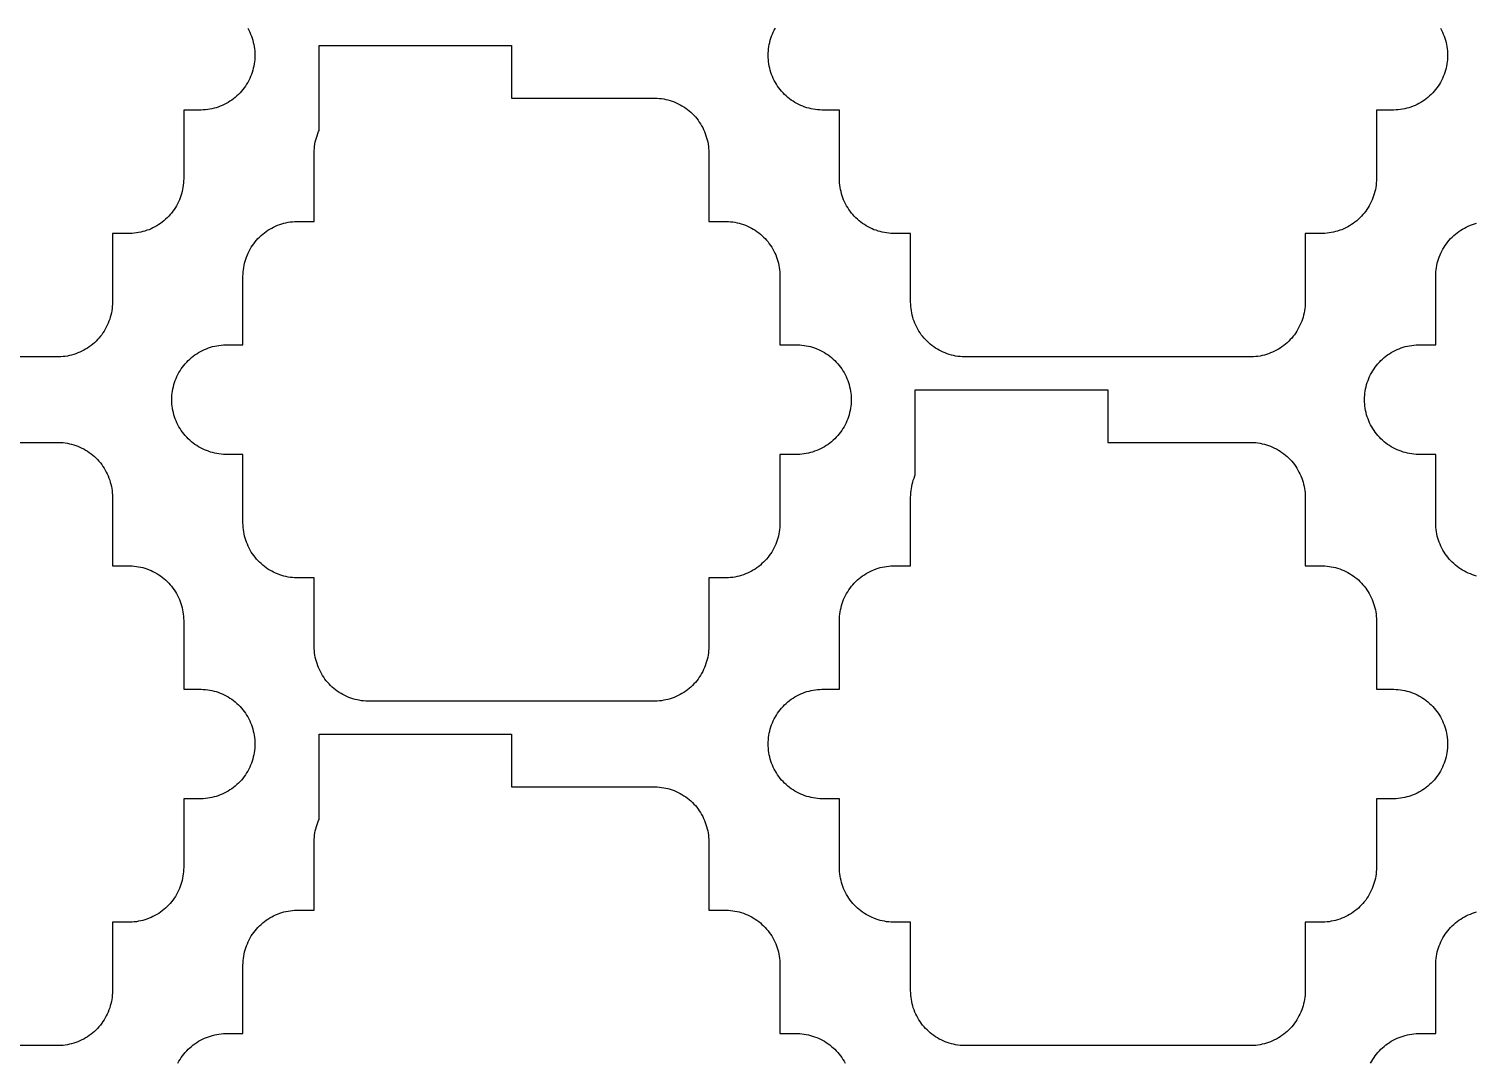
# Model space of a CAD drawing. Extents: x -49 to 54, y -38 to 38.
# Drawn here: x -23.45 to -10.25, y -10.76 to -1.33 of the extents above; entities that cross this region are included whole.
import ezdxf

# ---------------------------------------------------------------- set-up
doc = ezdxf.new("R2010")
doc.units = 0
doc.layers.add('CONDUCTIVE_LAYER_BACK_LAYER', color=2, linetype='CONTINUOUS')

msp = doc.modelspace()

# ---------------------------------------------------------------- linework, layer by layer
at = {"layer": 'CONDUCTIVE_LAYER_BACK_LAYER'}
for points in [[(-21.454, -1.324), (-21.444, -1.341), (-21.435, -1.359), (-21.427, -1.377), (-21.42, -1.396), (-21.413, -1.415), (-21.408, -1.434), (-21.403, -1.453), (-21.398, -1.472), (-21.395, -1.492), (-21.392, -1.511), (-21.39, -1.531), (-21.389, -1.551), (-21.388, -1.571), (-21.389, -1.591), (-21.39, -1.611), (-21.392, -1.63), (-21.395, -1.65), (-21.398, -1.67), (-21.403, -1.689), (-21.408, -1.708), (-21.413, -1.727), (-21.42, -1.746), (-21.427, -1.765), (-21.435, -1.783), (-21.444, -1.801), (-21.454, -1.818), (-21.464, -1.835), (-21.475, -1.852), (-21.486, -1.868), (-21.498, -1.884), (-21.511, -1.899), (-21.524, -1.914), (-21.538, -1.928), (-21.553, -1.942), (-21.568, -1.955), (-21.583, -1.967), (-21.599, -1.979), (-21.616, -1.99), (-21.633, -2.001), (-21.65, -2.01), (-21.668, -2.02), (-21.686, -2.028), (-21.704, -2.036), (-21.723, -2.043), (-21.741, -2.049), (-21.761, -2.054), (-21.78, -2.059), (-21.799, -2.063), (-21.819, -2.066), (-21.839, -2.068), (-21.859, -2.07), (-21.878, -2.071), (-22.038, -2.071), (-22.038, -2.697), (-22.039, -2.717), (-22.04, -2.736), (-22.042, -2.756), (-22.045, -2.776), (-22.048, -2.796), (-22.053, -2.815), (-22.058, -2.834), (-22.063, -2.853), (-22.07, -2.872), (-22.077, -2.89), (-22.085, -2.909), (-22.094, -2.926), (-22.104, -2.944), (-22.114, -2.961), (-22.125, -2.978), (-22.136, -2.994), (-22.148, -3.01), (-22.161, -3.025), (-22.174, -3.04), (-22.188, -3.054), (-22.203, -3.067), (-22.218, -3.08), (-22.233, -3.093), (-22.249, -3.105), (-22.266, -3.116), (-22.283, -3.126), (-22.3, -3.136), (-22.318, -3.145), (-22.336, -3.154), (-22.354, -3.162), (-22.373, -3.168), (-22.391, -3.175), (-22.411, -3.18), (-22.43, -3.185), (-22.449, -3.189), (-22.469, -3.192), (-22.489, -3.194), (-22.509, -3.196), (-22.528, -3.197), (-22.688, -3.197), (-22.688, -3.823), (-22.689, -3.842), (-22.69, -3.862), (-22.692, -3.882), (-22.695, -3.902), (-22.698, -3.921), (-22.703, -3.941), (-22.708, -3.96), (-22.713, -3.979), (-22.72, -3.998), (-22.727, -4.016), (-22.735, -4.034), (-22.744, -4.052), (-22.754, -4.07), (-22.764, -4.087), (-22.775, -4.103), (-22.786, -4.12), (-22.798, -4.135), (-22.811, -4.151), (-22.824, -4.165), (-22.838, -4.18), (-22.853, -4.193), (-22.868, -4.206), (-22.883, -4.219), (-22.899, -4.231), (-22.916, -4.242), (-22.933, -4.252), (-22.95, -4.262), (-22.968, -4.271), (-22.986, -4.28), (-23.004, -4.287), (-23.023, -4.294), (-23.041, -4.301), (-23.061, -4.306), (-23.08, -4.311), (-23.099, -4.315), (-23.119, -4.318), (-23.139, -4.32), (-23.159, -4.322), (-23.178, -4.322), (-25.798, -4.322)], [(-10.57, -1.324), (-10.561, -1.341), (-10.552, -1.359), (-10.544, -1.377), (-10.536, -1.396), (-10.53, -1.415), (-10.524, -1.434), (-10.519, -1.453), (-10.514, -1.472), (-10.511, -1.492), (-10.508, -1.511), (-10.506, -1.531), (-10.505, -1.551), (-10.505, -1.571), (-10.505, -1.591), (-10.506, -1.611), (-10.508, -1.63), (-10.511, -1.65), (-10.514, -1.67), (-10.519, -1.689), (-10.524, -1.708), (-10.53, -1.727), (-10.536, -1.746), (-10.544, -1.765), (-10.552, -1.783), (-10.561, -1.801), (-10.57, -1.818), (-10.58, -1.835), (-10.591, -1.852), (-10.602, -1.868), (-10.615, -1.884), (-10.627, -1.899), (-10.641, -1.914), (-10.655, -1.928), (-10.669, -1.942), (-10.684, -1.955), (-10.7, -1.967), (-10.716, -1.979), (-10.732, -1.99), (-10.749, -2.001), (-10.766, -2.01), (-10.784, -2.02), (-10.802, -2.028), (-10.82, -2.036), (-10.839, -2.043), (-10.858, -2.049), (-10.877, -2.054), (-10.896, -2.059), (-10.916, -2.063), (-10.935, -2.066), (-10.955, -2.068), (-10.975, -2.07), (-10.995, -2.071), (-11.155, -2.071), (-11.155, -2.697), (-11.155, -2.717), (-11.156, -2.736), (-11.158, -2.756), (-11.161, -2.776), (-11.164, -2.796), (-11.169, -2.815), (-11.174, -2.834), (-11.18, -2.853), (-11.186, -2.872), (-11.194, -2.89), (-11.202, -2.909), (-11.211, -2.926), (-11.22, -2.944), (-11.23, -2.961), (-11.241, -2.978), (-11.252, -2.994), (-11.265, -3.01), (-11.277, -3.025), (-11.291, -3.04), (-11.305, -3.054), (-11.319, -3.067), (-11.334, -3.08), (-11.35, -3.093), (-11.366, -3.105), (-11.382, -3.116), (-11.399, -3.126), (-11.416, -3.136), (-11.434, -3.145), (-11.452, -3.154), (-11.47, -3.162), (-11.489, -3.168), (-11.508, -3.175), (-11.527, -3.18), (-11.546, -3.185), (-11.566, -3.189), (-11.585, -3.192), (-11.605, -3.194), (-11.625, -3.196), (-11.645, -3.197), (-11.805, -3.197), (-11.805, -3.823), (-11.805, -3.842), (-11.806, -3.862), (-11.808, -3.882), (-11.811, -3.902), (-11.814, -3.921), (-11.819, -3.941), (-11.824, -3.96), (-11.83, -3.979), (-11.836, -3.998), (-11.844, -4.016), (-11.852, -4.034), (-11.861, -4.052), (-11.87, -4.07), (-11.88, -4.087), (-11.891, -4.103), (-11.902, -4.12), (-11.915, -4.135), (-11.927, -4.151), (-11.941, -4.165), (-11.955, -4.18), (-11.969, -4.193), (-11.984, -4.206), (-12, -4.219), (-12.016, -4.231), (-12.032, -4.242), (-12.049, -4.252), (-12.066, -4.262), (-12.084, -4.271), (-12.102, -4.28), (-12.12, -4.287), (-12.139, -4.294), (-12.158, -4.301), (-12.177, -4.306), (-12.196, -4.311), (-12.216, -4.315), (-12.235, -4.318), (-12.255, -4.32), (-12.275, -4.322), (-12.295, -4.322), (-14.915, -4.322), (-14.934, -4.322), (-14.954, -4.32), (-14.974, -4.318), (-14.994, -4.315), (-15.013, -4.311), (-15.032, -4.306), (-15.052, -4.301), (-15.07, -4.294), (-15.089, -4.287), (-15.107, -4.28), (-15.125, -4.271), (-15.143, -4.262), (-15.16, -4.252), (-15.177, -4.242), (-15.194, -4.231), (-15.21, -4.219), (-15.225, -4.206), (-15.24, -4.193), (-15.255, -4.18), (-15.269, -4.165), (-15.282, -4.151), (-15.295, -4.135), (-15.307, -4.12), (-15.318, -4.103), (-15.329, -4.087), (-15.339, -4.07), (-15.349, -4.052), (-15.358, -4.034), (-15.366, -4.016), (-15.373, -3.998), (-15.38, -3.979), (-15.385, -3.96), (-15.39, -3.941), (-15.395, -3.921), (-15.398, -3.902), (-15.401, -3.882), (-15.403, -3.862), (-15.404, -3.842), (-15.405, -3.823), (-15.405, -3.197), (-15.565, -3.197), (-15.584, -3.196), (-15.604, -3.194), (-15.624, -3.192), (-15.644, -3.189), (-15.663, -3.185), (-15.682, -3.18), (-15.702, -3.175), (-15.72, -3.168), (-15.739, -3.162), (-15.757, -3.154), (-15.775, -3.145), (-15.793, -3.136), (-15.81, -3.126), (-15.827, -3.116), (-15.844, -3.105), (-15.86, -3.093), (-15.875, -3.08), (-15.89, -3.067), (-15.905, -3.054), (-15.919, -3.04), (-15.932, -3.025), (-15.945, -3.01), (-15.957, -2.994), (-15.968, -2.978), (-15.979, -2.961), (-15.989, -2.944), (-15.999, -2.926), (-16.008, -2.909), (-16.016, -2.89), (-16.023, -2.872), (-16.03, -2.853), (-16.035, -2.834), (-16.04, -2.815), (-16.045, -2.796), (-16.048, -2.776), (-16.051, -2.756), (-16.053, -2.736), (-16.054, -2.717), (-16.055, -2.697), (-16.055, -2.071), (-16.215, -2.071), (-16.234, -2.07), (-16.254, -2.068), (-16.274, -2.066), (-16.294, -2.063), (-16.313, -2.059), (-16.332, -2.054), (-16.352, -2.049), (-16.37, -2.043), (-16.389, -2.036), (-16.407, -2.028), (-16.425, -2.02), (-16.443, -2.01), (-16.46, -2.001), (-16.477, -1.99), (-16.494, -1.979), (-16.51, -1.967), (-16.525, -1.955), (-16.54, -1.942), (-16.555, -1.928), (-16.569, -1.914), (-16.582, -1.899), (-16.595, -1.884), (-16.607, -1.868), (-16.618, -1.852), (-16.629, -1.835), (-16.639, -1.818), (-16.649, -1.801), (-16.658, -1.783), (-16.666, -1.765), (-16.673, -1.746), (-16.68, -1.727), (-16.685, -1.708), (-16.69, -1.689), (-16.695, -1.67), (-16.698, -1.65), (-16.701, -1.63), (-16.703, -1.611), (-16.704, -1.591), (-16.705, -1.571), (-16.704, -1.551), (-16.703, -1.531), (-16.701, -1.511), (-16.698, -1.492), (-16.695, -1.472), (-16.69, -1.453), (-16.685, -1.434), (-16.68, -1.415), (-16.673, -1.396), (-16.666, -1.377), (-16.658, -1.359), (-16.649, -1.341), (-16.639, -1.324)], [(-10.241, -6.322), (-10.26, -6.317), (-10.279, -6.31), (-10.297, -6.303), (-10.316, -6.296), (-10.334, -6.287), (-10.351, -6.278), (-10.369, -6.268), (-10.385, -6.258), (-10.402, -6.247), (-10.418, -6.235), (-10.433, -6.222), (-10.448, -6.209), (-10.463, -6.196), (-10.477, -6.181), (-10.49, -6.167), (-10.503, -6.151), (-10.515, -6.136), (-10.526, -6.119), (-10.537, -6.103), (-10.547, -6.086), (-10.557, -6.068), (-10.566, -6.05), (-10.574, -6.032), (-10.581, -6.014), (-10.588, -5.995), (-10.594, -5.976), (-10.599, -5.957), (-10.603, -5.937), (-10.606, -5.918), (-10.609, -5.898), (-10.611, -5.878), (-10.612, -5.858), (-10.613, -5.839), (-10.613, -5.213), (-10.773, -5.213), (-10.793, -5.212), (-10.812, -5.21), (-10.832, -5.208), (-10.852, -5.205), (-10.871, -5.201), (-10.891, -5.196), (-10.91, -5.191), (-10.929, -5.184), (-10.947, -5.178), (-10.966, -5.17), (-10.984, -5.161), (-11.001, -5.152), (-11.019, -5.142), (-11.035, -5.132), (-11.052, -5.121), (-11.068, -5.109), (-11.083, -5.097), (-11.098, -5.083), (-11.113, -5.07), (-11.127, -5.056), (-11.14, -5.041), (-11.153, -5.026), (-11.165, -5.01), (-11.176, -4.994), (-11.187, -4.977), (-11.197, -4.96), (-11.207, -4.942), (-11.216, -4.925), (-11.224, -4.906), (-11.231, -4.888), (-11.238, -4.869), (-11.244, -4.85), (-11.249, -4.831), (-11.253, -4.812), (-11.256, -4.792), (-11.259, -4.772), (-11.261, -4.753), (-11.262, -4.733), (-11.263, -4.713), (-11.262, -4.693), (-11.261, -4.673), (-11.259, -4.653), (-11.256, -4.634), (-11.253, -4.614), (-11.249, -4.595), (-11.244, -4.575), (-11.238, -4.556), (-11.231, -4.538), (-11.224, -4.519), (-11.216, -4.501), (-11.207, -4.483), (-11.197, -4.466), (-11.187, -4.449), (-11.176, -4.432), (-11.165, -4.416), (-11.153, -4.4), (-11.14, -4.385), (-11.127, -4.37), (-11.113, -4.356), (-11.098, -4.342), (-11.083, -4.329), (-11.068, -4.317), (-11.052, -4.305), (-11.035, -4.294), (-11.019, -4.283), (-11.001, -4.273), (-10.984, -4.264), (-10.966, -4.256), (-10.947, -4.248), (-10.929, -4.241), (-10.91, -4.235), (-10.891, -4.229), (-10.871, -4.225), (-10.852, -4.221), (-10.832, -4.218), (-10.812, -4.215), (-10.793, -4.214), (-10.773, -4.213), (-10.613, -4.213), (-10.613, -3.587), (-10.612, -3.567), (-10.611, -3.547), (-10.609, -3.527), (-10.606, -3.508), (-10.603, -3.488), (-10.599, -3.469), (-10.594, -3.45), (-10.588, -3.431), (-10.581, -3.412), (-10.574, -3.393), (-10.566, -3.375), (-10.557, -3.357), (-10.547, -3.34), (-10.537, -3.323), (-10.526, -3.306), (-10.515, -3.29), (-10.503, -3.274), (-10.49, -3.259), (-10.477, -3.244), (-10.463, -3.23), (-10.448, -3.216), (-10.433, -3.203), (-10.418, -3.191), (-10.402, -3.179), (-10.385, -3.168), (-10.369, -3.157), (-10.351, -3.147), (-10.334, -3.138), (-10.316, -3.13), (-10.297, -3.122), (-10.279, -3.115), (-10.26, -3.109), (-10.241, -3.104)], [(-24.488, -5.103), (-23.178, -5.103), (-23.159, -5.104), (-23.139, -5.105), (-23.119, -5.108), (-23.099, -5.111), (-23.08, -5.115), (-23.061, -5.12), (-23.041, -5.125), (-23.023, -5.131), (-23.004, -5.138), (-22.986, -5.146), (-22.968, -5.154), (-22.95, -5.163), (-22.933, -5.173), (-22.916, -5.184), (-22.899, -5.195), (-22.883, -5.207), (-22.868, -5.219), (-22.853, -5.232), (-22.838, -5.246), (-22.824, -5.26), (-22.811, -5.275), (-22.798, -5.29), (-22.786, -5.306), (-22.775, -5.322), (-22.764, -5.339), (-22.754, -5.356), (-22.744, -5.373), (-22.735, -5.391), (-22.727, -5.409), (-22.72, -5.428), (-22.713, -5.447), (-22.708, -5.466), (-22.703, -5.485), (-22.698, -5.504), (-22.695, -5.524), (-22.692, -5.543), (-22.69, -5.563), (-22.689, -5.583), (-22.688, -5.603), (-22.688, -6.229), (-22.528, -6.229), (-22.509, -6.23), (-22.489, -6.231), (-22.469, -6.234), (-22.449, -6.237), (-22.43, -6.241), (-22.411, -6.245), (-22.391, -6.251), (-22.373, -6.257), (-22.354, -6.264), (-22.336, -6.272), (-22.318, -6.28), (-22.3, -6.289), (-22.283, -6.299), (-22.266, -6.31), (-22.249, -6.321), (-22.233, -6.333), (-22.218, -6.345), (-22.203, -6.358), (-22.188, -6.372), (-22.174, -6.386), (-22.161, -6.401), (-22.148, -6.416), (-22.136, -6.432), (-22.125, -6.448), (-22.114, -6.465), (-22.104, -6.482), (-22.094, -6.499), (-22.085, -6.517), (-22.077, -6.535), (-22.07, -6.554), (-22.063, -6.572), (-22.058, -6.591), (-22.053, -6.611), (-22.048, -6.63), (-22.045, -6.65), (-22.042, -6.669), (-22.04, -6.689), (-22.039, -6.709), (-22.038, -6.729), (-22.038, -7.355), (-21.878, -7.355), (-21.859, -7.356), (-21.839, -7.357), (-21.819, -7.359), (-21.799, -7.363), (-21.78, -7.367), (-21.761, -7.371), (-21.741, -7.377), (-21.723, -7.383), (-21.704, -7.39), (-21.686, -7.398), (-21.668, -7.406), (-21.65, -7.415), (-21.633, -7.425), (-21.616, -7.435), (-21.599, -7.447), (-21.583, -7.458), (-21.568, -7.471), (-21.553, -7.484), (-21.538, -7.498), (-21.524, -7.512), (-21.511, -7.527), (-21.498, -7.542), (-21.486, -7.558), (-21.475, -7.574), (-21.464, -7.59), (-21.454, -7.608), (-21.444, -7.625), (-21.435, -7.643), (-21.427, -7.661), (-21.42, -7.679), (-21.413, -7.698), (-21.408, -7.717), (-21.403, -7.736), (-21.398, -7.756), (-21.395, -7.775), (-21.392, -7.795), (-21.39, -7.815), (-21.389, -7.835), (-21.388, -7.855), (-21.389, -7.875), (-21.39, -7.894), (-21.392, -7.914), (-21.395, -7.934), (-21.398, -7.953), (-21.403, -7.973), (-21.408, -7.992), (-21.413, -8.011), (-21.42, -8.03), (-21.427, -8.048), (-21.435, -8.066), (-21.444, -8.084), (-21.454, -8.102), (-21.464, -8.119), (-21.475, -8.136), (-21.486, -8.152), (-21.498, -8.168), (-21.511, -8.183), (-21.524, -8.197), (-21.538, -8.212), (-21.553, -8.225), (-21.568, -8.238), (-21.583, -8.251), (-21.599, -8.263), (-21.616, -8.274), (-21.633, -8.284), (-21.65, -8.294), (-21.668, -8.303), (-21.686, -8.312), (-21.704, -8.319), (-21.723, -8.326), (-21.741, -8.333), (-21.761, -8.338), (-21.78, -8.343), (-21.799, -8.347), (-21.819, -8.35), (-21.839, -8.352), (-21.859, -8.354), (-21.878, -8.355), (-22.038, -8.355), (-22.038, -8.98), (-22.039, -9), (-22.04, -9.02), (-22.042, -9.04), (-22.045, -9.06), (-22.048, -9.079), (-22.053, -9.099), (-22.058, -9.118), (-22.063, -9.137), (-22.07, -9.156), (-22.077, -9.174), (-22.085, -9.192), (-22.094, -9.21), (-22.104, -9.228), (-22.114, -9.245), (-22.125, -9.261), (-22.136, -9.278), (-22.148, -9.293), (-22.161, -9.309), (-22.174, -9.323), (-22.188, -9.338), (-22.203, -9.351), (-22.218, -9.364), (-22.233, -9.377), (-22.249, -9.388), (-22.266, -9.4), (-22.283, -9.41), (-22.3, -9.42), (-22.318, -9.429), (-22.336, -9.438), (-22.354, -9.445), (-22.373, -9.452), (-22.391, -9.458), (-22.411, -9.464), (-22.43, -9.469), (-22.449, -9.472), (-22.469, -9.476), (-22.489, -9.478), (-22.509, -9.48), (-22.528, -9.48), (-22.688, -9.48), (-22.688, -10.106), (-22.689, -10.126), (-22.69, -10.146), (-22.692, -10.166), (-22.695, -10.186), (-22.698, -10.205), (-22.703, -10.224), (-22.708, -10.244), (-22.713, -10.263), (-22.72, -10.281), (-22.727, -10.3), (-22.735, -10.318), (-22.744, -10.336), (-22.754, -10.353), (-22.764, -10.371), (-22.775, -10.387), (-22.786, -10.403), (-22.798, -10.419), (-22.811, -10.434), (-22.824, -10.449), (-22.838, -10.463), (-22.853, -10.477), (-22.868, -10.49), (-22.883, -10.502), (-22.899, -10.514), (-22.916, -10.525), (-22.933, -10.536), (-22.95, -10.546), (-22.968, -10.555), (-22.986, -10.563), (-23.004, -10.571), (-23.023, -10.578), (-23.041, -10.584), (-23.061, -10.59), (-23.08, -10.594), (-23.099, -10.598), (-23.119, -10.601), (-23.139, -10.604), (-23.159, -10.605), (-23.178, -10.606), (-25.798, -10.606)], [(-22.091, -10.767), (-22.081, -10.749), (-22.071, -10.732), (-22.06, -10.716), (-22.049, -10.699), (-22.037, -10.684), (-22.024, -10.668), (-22.01, -10.654), (-21.997, -10.639), (-21.982, -10.626), (-21.967, -10.613), (-21.952, -10.6), (-21.936, -10.589), (-21.919, -10.577), (-21.902, -10.567), (-21.885, -10.557), (-21.867, -10.548), (-21.849, -10.539), (-21.831, -10.532), (-21.812, -10.525), (-21.793, -10.519), (-21.774, -10.513), (-21.755, -10.508), (-21.736, -10.504), (-21.716, -10.501), (-21.696, -10.499), (-21.676, -10.497), (-21.656, -10.497), (-21.497, -10.497), (-21.497, -9.871), (-21.496, -9.851), (-21.495, -9.831), (-21.493, -9.811), (-21.49, -9.791), (-21.487, -9.772), (-21.482, -9.752), (-21.477, -9.733), (-21.471, -9.714), (-21.465, -9.696), (-21.457, -9.677), (-21.449, -9.659), (-21.441, -9.641), (-21.431, -9.624), (-21.421, -9.606), (-21.41, -9.59), (-21.399, -9.574), (-21.387, -9.558), (-21.374, -9.543), (-21.36, -9.528), (-21.347, -9.514), (-21.332, -9.5), (-21.317, -9.487), (-21.302, -9.474), (-21.286, -9.463), (-21.269, -9.452), (-21.252, -9.441), (-21.235, -9.431), (-21.217, -9.422), (-21.199, -9.414), (-21.181, -9.406), (-21.162, -9.399), (-21.143, -9.393), (-21.124, -9.387), (-21.105, -9.383), (-21.086, -9.379), (-21.066, -9.376), (-21.046, -9.373), (-21.026, -9.372), (-21.006, -9.371), (-20.847, -9.371), (-20.847, -8.745), (-20.846, -8.725), (-20.845, -8.705), (-20.843, -8.685), (-20.84, -8.666), (-20.837, -8.646), (-20.832, -8.627), (-20.827, -8.607), (-20.821, -8.588), (-20.815, -8.57), (-20.807, -8.551), (-20.803, -8.542), (-20.803, -7.765), (-19.047, -7.765), (-19.047, -8.245), (-17.737, -8.245), (-17.717, -8.246), (-17.697, -8.247), (-17.677, -8.25), (-17.658, -8.253), (-17.638, -8.257), (-17.619, -8.261), (-17.6, -8.267), (-17.581, -8.273), (-17.562, -8.28), (-17.544, -8.288), (-17.526, -8.296), (-17.508, -8.305), (-17.491, -8.315), (-17.474, -8.326), (-17.457, -8.337), (-17.441, -8.349), (-17.426, -8.361), (-17.411, -8.374), (-17.396, -8.388), (-17.383, -8.402), (-17.369, -8.417), (-17.356, -8.432), (-17.344, -8.448), (-17.333, -8.464), (-17.322, -8.481), (-17.312, -8.498), (-17.302, -8.515), (-17.294, -8.533), (-17.286, -8.551), (-17.278, -8.57), (-17.272, -8.588), (-17.266, -8.607), (-17.261, -8.627), (-17.256, -8.646), (-17.253, -8.666), (-17.25, -8.685), (-17.248, -8.705), (-17.247, -8.725), (-17.247, -8.745), (-17.247, -9.371), (-17.087, -9.371), (-17.067, -9.372), (-17.047, -9.373), (-17.027, -9.376), (-17.008, -9.379), (-16.988, -9.383), (-16.969, -9.387), (-16.95, -9.393), (-16.931, -9.399), (-16.912, -9.406), (-16.894, -9.414), (-16.876, -9.422), (-16.858, -9.431), (-16.841, -9.441), (-16.824, -9.452), (-16.807, -9.463), (-16.791, -9.474), (-16.776, -9.487), (-16.761, -9.5), (-16.746, -9.514), (-16.733, -9.528), (-16.719, -9.543), (-16.706, -9.558), (-16.694, -9.574), (-16.683, -9.59), (-16.672, -9.606), (-16.662, -9.624), (-16.652, -9.641), (-16.644, -9.659), (-16.636, -9.677), (-16.628, -9.696), (-16.622, -9.714), (-16.616, -9.733), (-16.611, -9.752), (-16.606, -9.772), (-16.603, -9.791), (-16.6, -9.811), (-16.598, -9.831), (-16.597, -9.851), (-16.597, -9.871), (-16.597, -10.497), (-16.437, -10.497), (-16.417, -10.497), (-16.397, -10.499), (-16.377, -10.501), (-16.358, -10.504), (-16.338, -10.508), (-16.319, -10.513), (-16.3, -10.519), (-16.281, -10.525), (-16.262, -10.532), (-16.244, -10.539), (-16.226, -10.548), (-16.208, -10.557), (-16.191, -10.567), (-16.174, -10.577), (-16.157, -10.589), (-16.141, -10.6), (-16.126, -10.613), (-16.111, -10.626), (-16.096, -10.639), (-16.083, -10.654), (-16.069, -10.668), (-16.056, -10.684), (-16.044, -10.699), (-16.033, -10.716), (-16.022, -10.732), (-16.012, -10.749), (-16.002, -10.767)], [(-11.207, -10.767), (-11.197, -10.749), (-11.187, -10.732), (-11.176, -10.716), (-11.165, -10.699), (-11.153, -10.684), (-11.14, -10.668), (-11.127, -10.654), (-11.113, -10.639), (-11.098, -10.626), (-11.083, -10.613), (-11.068, -10.6), (-11.052, -10.589), (-11.035, -10.577), (-11.019, -10.567), (-11.001, -10.557), (-10.984, -10.548), (-10.966, -10.539), (-10.947, -10.532), (-10.929, -10.525), (-10.91, -10.519), (-10.891, -10.513), (-10.871, -10.508), (-10.852, -10.504), (-10.832, -10.501), (-10.812, -10.499), (-10.793, -10.497), (-10.773, -10.497), (-10.613, -10.497), (-10.613, -9.871), (-10.612, -9.851), (-10.611, -9.831), (-10.609, -9.811), (-10.606, -9.791), (-10.603, -9.772), (-10.599, -9.752), (-10.594, -9.733), (-10.588, -9.714), (-10.581, -9.696), (-10.574, -9.677), (-10.566, -9.659), (-10.557, -9.641), (-10.547, -9.624), (-10.537, -9.606), (-10.526, -9.59), (-10.515, -9.574), (-10.503, -9.558), (-10.49, -9.543), (-10.477, -9.528), (-10.463, -9.514), (-10.448, -9.5), (-10.433, -9.487), (-10.418, -9.474), (-10.402, -9.463), (-10.385, -9.452), (-10.369, -9.441), (-10.351, -9.431), (-10.334, -9.422), (-10.316, -9.414), (-10.297, -9.406), (-10.279, -9.399), (-10.26, -9.393), (-10.241, -9.387)]]:
    msp.add_lwpolyline(points, dxfattribs=at)
for points in [[(-17.247, -6.964), (-17.247, -6.984), (-17.248, -7.004), (-17.25, -7.024), (-17.253, -7.044), (-17.256, -7.063), (-17.261, -7.083), (-17.266, -7.102), (-17.272, -7.121), (-17.278, -7.14), (-17.286, -7.158), (-17.294, -7.176), (-17.302, -7.194), (-17.312, -7.212), (-17.322, -7.229), (-17.333, -7.245), (-17.344, -7.262), (-17.356, -7.277), (-17.369, -7.293), (-17.383, -7.307), (-17.396, -7.322), (-17.411, -7.335), (-17.426, -7.348), (-17.441, -7.361), (-17.457, -7.372), (-17.474, -7.384), (-17.491, -7.394), (-17.508, -7.404), (-17.526, -7.413), (-17.544, -7.421), (-17.562, -7.429), (-17.581, -7.436), (-17.6, -7.442), (-17.619, -7.448), (-17.638, -7.453), (-17.658, -7.456), (-17.677, -7.46), (-17.697, -7.462), (-17.717, -7.464), (-17.737, -7.464), (-20.356, -7.464), (-20.376, -7.464), (-20.396, -7.462), (-20.416, -7.46), (-20.436, -7.456), (-20.455, -7.453), (-20.474, -7.448), (-20.493, -7.442), (-20.512, -7.436), (-20.531, -7.429), (-20.549, -7.421), (-20.567, -7.413), (-20.585, -7.404), (-20.602, -7.394), (-20.619, -7.384), (-20.636, -7.372), (-20.652, -7.361), (-20.667, -7.348), (-20.682, -7.335), (-20.697, -7.322), (-20.71, -7.307), (-20.724, -7.293), (-20.737, -7.277), (-20.749, -7.262), (-20.76, -7.245), (-20.771, -7.229), (-20.781, -7.212), (-20.791, -7.194), (-20.799, -7.176), (-20.807, -7.158), (-20.815, -7.14), (-20.821, -7.121), (-20.827, -7.102), (-20.832, -7.083), (-20.837, -7.063), (-20.84, -7.044), (-20.843, -7.024), (-20.845, -7.004), (-20.846, -6.984), (-20.847, -6.964), (-20.847, -6.339), (-21.006, -6.339), (-21.026, -6.338), (-21.046, -6.336), (-21.066, -6.334), (-21.086, -6.331), (-21.105, -6.327), (-21.124, -6.322), (-21.143, -6.317), (-21.162, -6.31), (-21.181, -6.303), (-21.199, -6.296), (-21.217, -6.287), (-21.235, -6.278), (-21.252, -6.268), (-21.269, -6.258), (-21.286, -6.247), (-21.302, -6.235), (-21.317, -6.222), (-21.332, -6.209), (-21.347, -6.196), (-21.36, -6.181), (-21.374, -6.167), (-21.387, -6.151), (-21.399, -6.136), (-21.41, -6.119), (-21.421, -6.103), (-21.431, -6.086), (-21.441, -6.068), (-21.449, -6.05), (-21.457, -6.032), (-21.465, -6.014), (-21.471, -5.995), (-21.477, -5.976), (-21.482, -5.957), (-21.487, -5.937), (-21.49, -5.918), (-21.493, -5.898), (-21.495, -5.878), (-21.496, -5.858), (-21.497, -5.839), (-21.497, -5.213), (-21.656, -5.213), (-21.676, -5.212), (-21.696, -5.21), (-21.716, -5.208), (-21.736, -5.205), (-21.755, -5.201), (-21.774, -5.196), (-21.793, -5.191), (-21.812, -5.184), (-21.831, -5.178), (-21.849, -5.17), (-21.867, -5.161), (-21.885, -5.152), (-21.902, -5.142), (-21.919, -5.132), (-21.936, -5.121), (-21.952, -5.109), (-21.967, -5.097), (-21.982, -5.083), (-21.997, -5.07), (-22.01, -5.056), (-22.024, -5.041), (-22.037, -5.026), (-22.049, -5.01), (-22.06, -4.994), (-22.071, -4.977), (-22.081, -4.96), (-22.091, -4.942), (-22.099, -4.925), (-22.107, -4.906), (-22.115, -4.888), (-22.121, -4.869), (-22.127, -4.85), (-22.132, -4.831), (-22.137, -4.812), (-22.14, -4.792), (-22.143, -4.772), (-22.145, -4.753), (-22.146, -4.733), (-22.147, -4.713), (-22.146, -4.693), (-22.145, -4.673), (-22.143, -4.653), (-22.14, -4.634), (-22.137, -4.614), (-22.132, -4.595), (-22.127, -4.575), (-22.121, -4.556), (-22.115, -4.538), (-22.107, -4.519), (-22.099, -4.501), (-22.091, -4.483), (-22.081, -4.466), (-22.071, -4.449), (-22.06, -4.432), (-22.049, -4.416), (-22.037, -4.4), (-22.024, -4.385), (-22.01, -4.37), (-21.997, -4.356), (-21.982, -4.342), (-21.967, -4.329), (-21.952, -4.317), (-21.936, -4.305), (-21.919, -4.294), (-21.902, -4.283), (-21.885, -4.273), (-21.867, -4.264), (-21.849, -4.256), (-21.831, -4.248), (-21.812, -4.241), (-21.793, -4.235), (-21.774, -4.229), (-21.755, -4.225), (-21.736, -4.221), (-21.716, -4.218), (-21.696, -4.215), (-21.676, -4.214), (-21.656, -4.213), (-21.497, -4.213), (-21.497, -3.587), (-21.496, -3.567), (-21.495, -3.547), (-21.493, -3.527), (-21.49, -3.508), (-21.487, -3.488), (-21.482, -3.469), (-21.477, -3.45), (-21.471, -3.431), (-21.465, -3.412), (-21.457, -3.393), (-21.449, -3.375), (-21.441, -3.357), (-21.431, -3.34), (-21.421, -3.323), (-21.41, -3.306), (-21.399, -3.29), (-21.387, -3.274), (-21.374, -3.259), (-21.36, -3.244), (-21.347, -3.23), (-21.332, -3.216), (-21.317, -3.203), (-21.302, -3.191), (-21.286, -3.179), (-21.269, -3.168), (-21.252, -3.157), (-21.235, -3.147), (-21.217, -3.138), (-21.199, -3.13), (-21.181, -3.122), (-21.162, -3.115), (-21.143, -3.109), (-21.124, -3.104), (-21.105, -3.099), (-21.086, -3.095), (-21.066, -3.092), (-21.046, -3.089), (-21.026, -3.088), (-21.006, -3.087), (-20.847, -3.087), (-20.847, -2.461), (-20.846, -2.441), (-20.845, -2.421), (-20.843, -2.402), (-20.84, -2.382), (-20.837, -2.362), (-20.832, -2.343), (-20.827, -2.324), (-20.821, -2.305), (-20.815, -2.286), (-20.807, -2.267), (-20.803, -2.258), (-20.803, -1.481), (-19.047, -1.481), (-19.047, -1.961), (-17.737, -1.961), (-17.717, -1.962), (-17.697, -1.964), (-17.677, -1.966), (-17.658, -1.969), (-17.638, -1.973), (-17.619, -1.978), (-17.6, -1.983), (-17.581, -1.989), (-17.562, -1.996), (-17.544, -2.004), (-17.526, -2.013), (-17.508, -2.022), (-17.491, -2.031), (-17.474, -2.042), (-17.457, -2.053), (-17.441, -2.065), (-17.426, -2.077), (-17.411, -2.09), (-17.396, -2.104), (-17.383, -2.118), (-17.369, -2.133), (-17.356, -2.148), (-17.344, -2.164), (-17.333, -2.18), (-17.322, -2.197), (-17.312, -2.214), (-17.302, -2.231), (-17.294, -2.249), (-17.286, -2.267), (-17.278, -2.286), (-17.272, -2.305), (-17.266, -2.324), (-17.261, -2.343), (-17.256, -2.362), (-17.253, -2.382), (-17.25, -2.402), (-17.248, -2.421), (-17.247, -2.441), (-17.247, -2.461), (-17.247, -3.087), (-17.087, -3.087), (-17.067, -3.088), (-17.047, -3.089), (-17.027, -3.092), (-17.008, -3.095), (-16.988, -3.099), (-16.969, -3.104), (-16.95, -3.109), (-16.931, -3.115), (-16.912, -3.122), (-16.894, -3.13), (-16.876, -3.138), (-16.858, -3.147), (-16.841, -3.157), (-16.824, -3.168), (-16.807, -3.179), (-16.791, -3.191), (-16.776, -3.203), (-16.761, -3.216), (-16.746, -3.23), (-16.733, -3.244), (-16.719, -3.259), (-16.706, -3.274), (-16.694, -3.29), (-16.683, -3.306), (-16.672, -3.323), (-16.662, -3.34), (-16.652, -3.357), (-16.644, -3.375), (-16.636, -3.393), (-16.628, -3.412), (-16.622, -3.431), (-16.616, -3.45), (-16.611, -3.469), (-16.606, -3.488), (-16.603, -3.508), (-16.6, -3.527), (-16.598, -3.547), (-16.597, -3.567), (-16.597, -3.587), (-16.597, -4.213), (-16.437, -4.213), (-16.417, -4.214), (-16.397, -4.215), (-16.377, -4.218), (-16.358, -4.221), (-16.338, -4.225), (-16.319, -4.229), (-16.3, -4.235), (-16.281, -4.241), (-16.262, -4.248), (-16.244, -4.256), (-16.226, -4.264), (-16.208, -4.273), (-16.191, -4.283), (-16.174, -4.294), (-16.157, -4.305), (-16.141, -4.317), (-16.126, -4.329), (-16.111, -4.342), (-16.096, -4.356), (-16.083, -4.37), (-16.069, -4.385), (-16.056, -4.4), (-16.044, -4.416), (-16.033, -4.432), (-16.022, -4.449), (-16.012, -4.466), (-16.002, -4.483), (-15.994, -4.501), (-15.986, -4.519), (-15.978, -4.538), (-15.972, -4.556), (-15.966, -4.575), (-15.961, -4.595), (-15.956, -4.614), (-15.953, -4.634), (-15.95, -4.653), (-15.948, -4.673), (-15.947, -4.693), (-15.947, -4.713), (-15.947, -4.733), (-15.948, -4.753), (-15.95, -4.772), (-15.953, -4.792), (-15.956, -4.812), (-15.961, -4.831), (-15.966, -4.85), (-15.972, -4.869), (-15.978, -4.888), (-15.986, -4.906), (-15.994, -4.925), (-16.002, -4.942), (-16.012, -4.96), (-16.022, -4.977), (-16.033, -4.994), (-16.044, -5.01), (-16.056, -5.026), (-16.069, -5.041), (-16.083, -5.056), (-16.096, -5.07), (-16.111, -5.083), (-16.126, -5.097), (-16.141, -5.109), (-16.157, -5.121), (-16.174, -5.132), (-16.191, -5.142), (-16.208, -5.152), (-16.226, -5.161), (-16.244, -5.17), (-16.262, -5.178), (-16.281, -5.184), (-16.3, -5.191), (-16.319, -5.196), (-16.338, -5.201), (-16.358, -5.205), (-16.377, -5.208), (-16.397, -5.21), (-16.417, -5.212), (-16.437, -5.213), (-16.597, -5.213), (-16.597, -5.839), (-16.597, -5.858), (-16.598, -5.878), (-16.6, -5.898), (-16.603, -5.918), (-16.606, -5.937), (-16.611, -5.957), (-16.616, -5.976), (-16.622, -5.995), (-16.628, -6.014), (-16.636, -6.032), (-16.644, -6.05), (-16.652, -6.068), (-16.662, -6.086), (-16.672, -6.103), (-16.683, -6.119), (-16.694, -6.136), (-16.706, -6.151), (-16.719, -6.167), (-16.733, -6.181), (-16.746, -6.196), (-16.761, -6.209), (-16.776, -6.222), (-16.791, -6.235), (-16.807, -6.247), (-16.824, -6.258), (-16.841, -6.268), (-16.858, -6.278), (-16.876, -6.287), (-16.894, -6.296), (-16.912, -6.303), (-16.931, -6.31), (-16.95, -6.317), (-16.969, -6.322), (-16.988, -6.327), (-17.008, -6.331), (-17.027, -6.334), (-17.047, -6.336), (-17.067, -6.338), (-17.087, -6.339), (-17.247, -6.339)], [(-11.805, -10.106), (-11.805, -10.126), (-11.806, -10.146), (-11.808, -10.166), (-11.811, -10.186), (-11.814, -10.205), (-11.819, -10.224), (-11.824, -10.244), (-11.83, -10.263), (-11.836, -10.281), (-11.844, -10.3), (-11.852, -10.318), (-11.861, -10.336), (-11.87, -10.353), (-11.88, -10.371), (-11.891, -10.387), (-11.902, -10.403), (-11.915, -10.419), (-11.927, -10.434), (-11.941, -10.449), (-11.955, -10.463), (-11.969, -10.477), (-11.984, -10.49), (-12, -10.502), (-12.016, -10.514), (-12.032, -10.525), (-12.049, -10.536), (-12.066, -10.546), (-12.084, -10.555), (-12.102, -10.563), (-12.12, -10.571), (-12.139, -10.578), (-12.158, -10.584), (-12.177, -10.59), (-12.196, -10.594), (-12.216, -10.598), (-12.235, -10.601), (-12.255, -10.604), (-12.275, -10.605), (-12.295, -10.606), (-14.915, -10.606), (-14.934, -10.605), (-14.954, -10.604), (-14.974, -10.601), (-14.994, -10.598), (-15.013, -10.594), (-15.032, -10.59), (-15.052, -10.584), (-15.07, -10.578), (-15.089, -10.571), (-15.107, -10.563), (-15.125, -10.555), (-15.143, -10.546), (-15.16, -10.536), (-15.177, -10.525), (-15.194, -10.514), (-15.21, -10.502), (-15.225, -10.49), (-15.24, -10.477), (-15.255, -10.463), (-15.269, -10.449), (-15.282, -10.434), (-15.295, -10.419), (-15.307, -10.403), (-15.318, -10.387), (-15.329, -10.371), (-15.339, -10.353), (-15.349, -10.336), (-15.358, -10.318), (-15.366, -10.3), (-15.373, -10.281), (-15.38, -10.263), (-15.385, -10.244), (-15.39, -10.224), (-15.395, -10.205), (-15.398, -10.186), (-15.401, -10.166), (-15.403, -10.146), (-15.404, -10.126), (-15.405, -10.106), (-15.405, -9.48), (-15.565, -9.48), (-15.584, -9.48), (-15.604, -9.478), (-15.624, -9.476), (-15.644, -9.472), (-15.663, -9.469), (-15.682, -9.464), (-15.702, -9.458), (-15.72, -9.452), (-15.739, -9.445), (-15.757, -9.438), (-15.775, -9.429), (-15.793, -9.42), (-15.81, -9.41), (-15.827, -9.4), (-15.844, -9.388), (-15.86, -9.377), (-15.875, -9.364), (-15.89, -9.351), (-15.905, -9.338), (-15.919, -9.323), (-15.932, -9.309), (-15.945, -9.293), (-15.957, -9.278), (-15.968, -9.261), (-15.979, -9.245), (-15.989, -9.228), (-15.999, -9.21), (-16.008, -9.192), (-16.016, -9.174), (-16.023, -9.156), (-16.03, -9.137), (-16.035, -9.118), (-16.04, -9.099), (-16.045, -9.079), (-16.048, -9.06), (-16.051, -9.04), (-16.053, -9.02), (-16.054, -9), (-16.055, -8.98), (-16.055, -8.355), (-16.215, -8.355), (-16.234, -8.354), (-16.254, -8.352), (-16.274, -8.35), (-16.294, -8.347), (-16.313, -8.343), (-16.332, -8.338), (-16.352, -8.333), (-16.37, -8.326), (-16.389, -8.319), (-16.407, -8.312), (-16.425, -8.303), (-16.443, -8.294), (-16.46, -8.284), (-16.477, -8.274), (-16.494, -8.263), (-16.51, -8.251), (-16.525, -8.238), (-16.54, -8.225), (-16.555, -8.212), (-16.569, -8.197), (-16.582, -8.183), (-16.595, -8.168), (-16.607, -8.152), (-16.618, -8.136), (-16.629, -8.119), (-16.639, -8.102), (-16.649, -8.084), (-16.658, -8.066), (-16.666, -8.048), (-16.673, -8.03), (-16.68, -8.011), (-16.685, -7.992), (-16.69, -7.973), (-16.695, -7.953), (-16.698, -7.934), (-16.701, -7.914), (-16.703, -7.894), (-16.704, -7.875), (-16.705, -7.855), (-16.704, -7.835), (-16.703, -7.815), (-16.701, -7.795), (-16.698, -7.775), (-16.695, -7.756), (-16.69, -7.736), (-16.685, -7.717), (-16.68, -7.698), (-16.673, -7.679), (-16.666, -7.661), (-16.658, -7.643), (-16.649, -7.625), (-16.639, -7.608), (-16.629, -7.59), (-16.618, -7.574), (-16.607, -7.558), (-16.595, -7.542), (-16.582, -7.527), (-16.569, -7.512), (-16.555, -7.498), (-16.54, -7.484), (-16.525, -7.471), (-16.51, -7.458), (-16.494, -7.447), (-16.477, -7.435), (-16.46, -7.425), (-16.443, -7.415), (-16.425, -7.406), (-16.407, -7.398), (-16.389, -7.39), (-16.37, -7.383), (-16.352, -7.377), (-16.332, -7.371), (-16.313, -7.367), (-16.294, -7.363), (-16.274, -7.359), (-16.254, -7.357), (-16.234, -7.356), (-16.215, -7.355), (-16.055, -7.355), (-16.055, -6.729), (-16.054, -6.709), (-16.053, -6.689), (-16.051, -6.669), (-16.048, -6.65), (-16.045, -6.63), (-16.04, -6.611), (-16.035, -6.591), (-16.03, -6.572), (-16.023, -6.554), (-16.016, -6.535), (-16.008, -6.517), (-15.999, -6.499), (-15.989, -6.482), (-15.979, -6.465), (-15.968, -6.448), (-15.957, -6.432), (-15.945, -6.416), (-15.932, -6.401), (-15.919, -6.386), (-15.905, -6.372), (-15.89, -6.358), (-15.875, -6.345), (-15.86, -6.333), (-15.844, -6.321), (-15.827, -6.31), (-15.81, -6.299), (-15.793, -6.289), (-15.775, -6.28), (-15.757, -6.272), (-15.739, -6.264), (-15.72, -6.257), (-15.702, -6.251), (-15.682, -6.245), (-15.663, -6.241), (-15.644, -6.237), (-15.624, -6.234), (-15.604, -6.231), (-15.584, -6.23), (-15.565, -6.229), (-15.405, -6.229), (-15.405, -5.603), (-15.404, -5.583), (-15.403, -5.563), (-15.401, -5.543), (-15.398, -5.524), (-15.395, -5.504), (-15.39, -5.485), (-15.385, -5.466), (-15.38, -5.447), (-15.373, -5.428), (-15.366, -5.409), (-15.362, -5.4), (-15.362, -4.623), (-13.605, -4.623), (-13.605, -5.103), (-12.295, -5.103), (-12.275, -5.104), (-12.255, -5.105), (-12.235, -5.108), (-12.216, -5.111), (-12.196, -5.115), (-12.177, -5.12), (-12.158, -5.125), (-12.139, -5.131), (-12.12, -5.138), (-12.102, -5.146), (-12.084, -5.154), (-12.066, -5.163), (-12.049, -5.173), (-12.032, -5.184), (-12.016, -5.195), (-12, -5.207), (-11.984, -5.219), (-11.969, -5.232), (-11.955, -5.246), (-11.941, -5.26), (-11.927, -5.275), (-11.915, -5.29), (-11.902, -5.306), (-11.891, -5.322), (-11.88, -5.339), (-11.87, -5.356), (-11.861, -5.373), (-11.852, -5.391), (-11.844, -5.409), (-11.836, -5.428), (-11.83, -5.447), (-11.824, -5.466), (-11.819, -5.485), (-11.814, -5.504), (-11.811, -5.524), (-11.808, -5.543), (-11.806, -5.563), (-11.805, -5.583), (-11.805, -5.603), (-11.805, -6.229), (-11.645, -6.229), (-11.625, -6.23), (-11.605, -6.231), (-11.585, -6.234), (-11.566, -6.237), (-11.546, -6.241), (-11.527, -6.245), (-11.508, -6.251), (-11.489, -6.257), (-11.47, -6.264), (-11.452, -6.272), (-11.434, -6.28), (-11.416, -6.289), (-11.399, -6.299), (-11.382, -6.31), (-11.366, -6.321), (-11.35, -6.333), (-11.334, -6.345), (-11.319, -6.358), (-11.305, -6.372), (-11.291, -6.386), (-11.277, -6.401), (-11.265, -6.416), (-11.252, -6.432), (-11.241, -6.448), (-11.23, -6.465), (-11.22, -6.482), (-11.211, -6.499), (-11.202, -6.517), (-11.194, -6.535), (-11.186, -6.554), (-11.18, -6.572), (-11.174, -6.591), (-11.169, -6.611), (-11.164, -6.63), (-11.161, -6.65), (-11.158, -6.669), (-11.156, -6.689), (-11.155, -6.709), (-11.155, -6.729), (-11.155, -7.355), (-10.995, -7.355), (-10.975, -7.356), (-10.955, -7.357), (-10.935, -7.359), (-10.916, -7.363), (-10.896, -7.367), (-10.877, -7.371), (-10.858, -7.377), (-10.839, -7.383), (-10.82, -7.39), (-10.802, -7.398), (-10.784, -7.406), (-10.766, -7.415), (-10.749, -7.425), (-10.732, -7.435), (-10.716, -7.447), (-10.7, -7.458), (-10.684, -7.471), (-10.669, -7.484), (-10.655, -7.498), (-10.641, -7.512), (-10.627, -7.527), (-10.615, -7.542), (-10.602, -7.558), (-10.591, -7.574), (-10.58, -7.59), (-10.57, -7.608), (-10.561, -7.625), (-10.552, -7.643), (-10.544, -7.661), (-10.536, -7.679), (-10.53, -7.698), (-10.524, -7.717), (-10.519, -7.736), (-10.514, -7.756), (-10.511, -7.775), (-10.508, -7.795), (-10.506, -7.815), (-10.505, -7.835), (-10.505, -7.855), (-10.505, -7.875), (-10.506, -7.894), (-10.508, -7.914), (-10.511, -7.934), (-10.514, -7.953), (-10.519, -7.973), (-10.524, -7.992), (-10.53, -8.011), (-10.536, -8.03), (-10.544, -8.048), (-10.552, -8.066), (-10.561, -8.084), (-10.57, -8.102), (-10.58, -8.119), (-10.591, -8.136), (-10.602, -8.152), (-10.615, -8.168), (-10.627, -8.183), (-10.641, -8.197), (-10.655, -8.212), (-10.669, -8.225), (-10.684, -8.238), (-10.7, -8.251), (-10.716, -8.263), (-10.732, -8.274), (-10.749, -8.284), (-10.766, -8.294), (-10.784, -8.303), (-10.802, -8.312), (-10.82, -8.319), (-10.839, -8.326), (-10.858, -8.333), (-10.877, -8.338), (-10.896, -8.343), (-10.916, -8.347), (-10.935, -8.35), (-10.955, -8.352), (-10.975, -8.354), (-10.995, -8.355), (-11.155, -8.355), (-11.155, -8.98), (-11.155, -9), (-11.156, -9.02), (-11.158, -9.04), (-11.161, -9.06), (-11.164, -9.079), (-11.169, -9.099), (-11.174, -9.118), (-11.18, -9.137), (-11.186, -9.156), (-11.194, -9.174), (-11.202, -9.192), (-11.211, -9.21), (-11.22, -9.228), (-11.23, -9.245), (-11.241, -9.261), (-11.252, -9.278), (-11.265, -9.293), (-11.277, -9.309), (-11.291, -9.323), (-11.305, -9.338), (-11.319, -9.351), (-11.334, -9.364), (-11.35, -9.377), (-11.366, -9.388), (-11.382, -9.4), (-11.399, -9.41), (-11.416, -9.42), (-11.434, -9.429), (-11.452, -9.438), (-11.47, -9.445), (-11.489, -9.452), (-11.508, -9.458), (-11.527, -9.464), (-11.546, -9.469), (-11.566, -9.472), (-11.585, -9.476), (-11.605, -9.478), (-11.625, -9.48), (-11.645, -9.48), (-11.805, -9.48)]]:
    msp.add_lwpolyline(points, close=True, dxfattribs=at)

doc.saveas('drawing.dxf')
